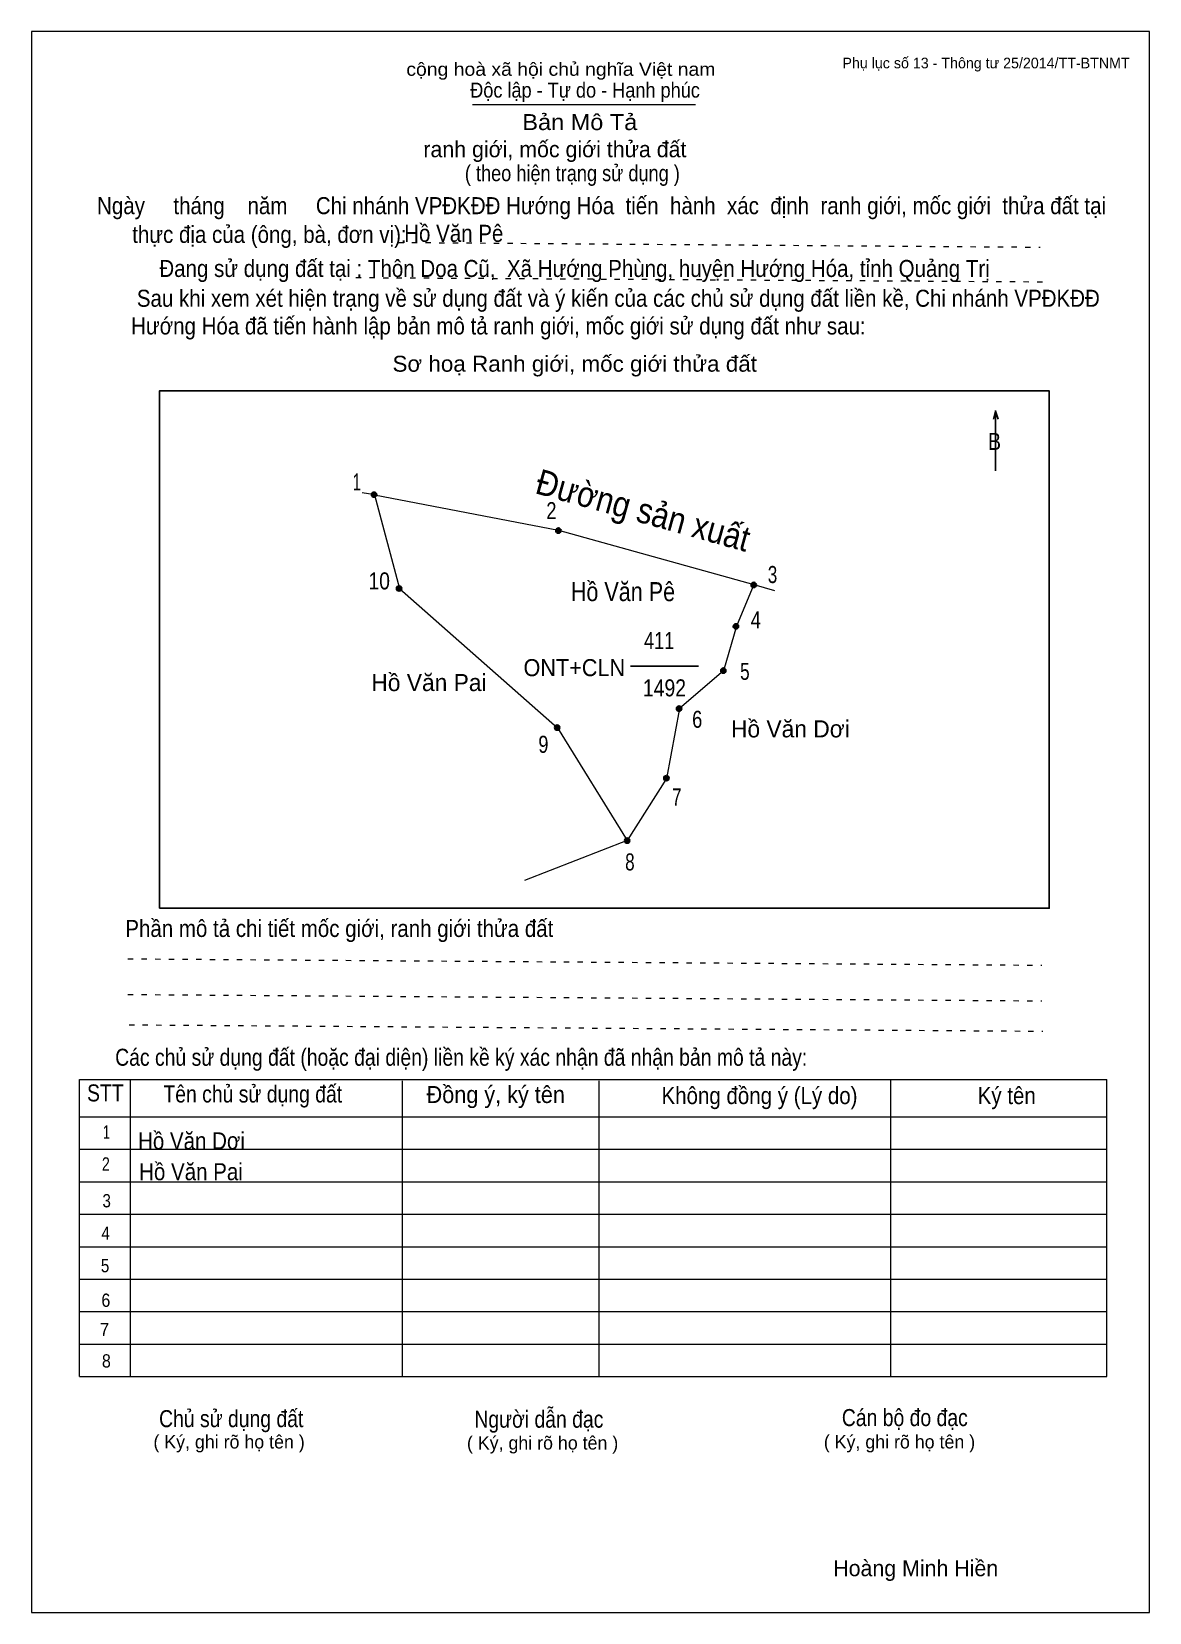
# Model space of a CAD drawing. Header units: centimetres. Extents: x 0 to 21, y 0 to 29.7.
import ezdxf
from ezdxf.enums import TextEntityAlignment as Align

# ---------------------------------------------------------------- set-up
doc = ezdxf.new("R2010")
doc.units = ezdxf.units.CM
doc.header["$LTSCALE"] = 0.13
doc.linetypes.add('DOTTED', pattern=[1.5, 0.3, -1.2])
for name, color, linetype, lineweight in [('1', 7, 'Continuous', 13), ('32', 7, 'Continuous', 25), ('33', 7, 'Continuous', 25), ('6', 7, 'Continuous', 13), ('62', 7, 'Continuous', 13)]:
    doc.layers.add(name, color=color, linetype=linetype, lineweight=lineweight)
for name, color, linetype in [('2', 7, 'Continuous'), ('34', 7, 'Continuous'), ('63', 7, 'Continuous')]:
    doc.layers.add(name, color=color, linetype=linetype)

msp = doc.modelspace()

# ---------------------------------------------------------------- hatches: boundary and pattern name
at = {"layer": '32'}
for points in [[(6.4839, 21, 1), (6.3839, 21, 1)], [(9.9478, 20.325, 1), (9.8478, 20.325, 1)], [(13.6173, 19.3043, 1), (13.5173, 19.3043, 1)], [(6.9533, 19.2378, 1), (6.8533, 19.2378, 1)], [(13.2834, 18.526, 1), (13.1834, 18.526, 1)], [(13.0457, 17.6941, 1), (12.9457, 17.6941, 1)], [(12.2139, 16.9812, 1), (12.1139, 16.9812, 1)], [(9.924, 16.6235, 1), (9.824, 16.6235, 1)], [(11.9762, 15.674, 1), (11.8762, 15.674, 1)], [(11.2383, 14.5, 1), (11.1383, 14.5, 1)]]:
    msp.add_hatch(color=256, dxfattribs=at).paths.add_polyline_path(points)

# ---------------------------------------------------------------- linework, layer by layer
at = {"layer": '1'}
msp.add_lwpolyline([(21, 0), (21, 29.7), (0, 29.7), (0, 0)], close=True, dxfattribs=at)
at = {"layer": '32'}
for centre in [(6.4339, 21), (9.8978, 20.325), (13.5673, 19.3043), (6.9033, 19.2378), (13.2334, 18.526), (12.9957, 17.6941), (12.1639, 16.9812), (9.874, 16.6235), (11.9262, 15.674), (11.1883, 14.5)]:
    msp.add_circle(centre, 0.05, dxfattribs=at)
at = {"layer": '33'}
msp.add_line((11.25, 17.78), (12.53, 17.78), dxfattribs=at)
at = {"layer": '6'}
for p, q in [((6.21, 21.04), (6.41, 21.01)), ((6.41, 21.01), (6.44, 21)), ((6.43, 21.02), (6.44, 21)), ((13.57, 19.31), (13.96, 19.2)), ((11.93, 15.67), (11.19, 14.5))]:
    msp.add_line(p, q, dxfattribs=at)
for points in [[(6.44, 21), (6.91, 19.24), (9.88, 16.62), (11.19, 14.5), (9.26, 13.75)], [(6.44, 21), (9.9, 20.33), (13.57, 19.31)], [(13.57, 19.31), (13.24, 18.53), (13, 17.69), (12.17, 16.98), (11.93, 15.67)]]:
    msp.add_lwpolyline(points, dxfattribs=at)
at = {"layer": '62'}
for p, q in [((8.28, 28.33), (12.47, 28.33)), ((0.9, 10.01), (20.2, 10.01)), ((0.9, 4.43), (0.9, 10.01)), ((1.86, 4.43), (1.86, 10.01)), ((6.97, 4.43), (6.97, 9.99)), ((10.66, 4.43), (10.66, 9.99)), ((16.14, 4.43), (16.14, 10.01)), ((20.2, 4.43), (20.2, 10.01)), ((0.9, 9.31), (20.2, 9.31)), ((0.9, 8.7), (20.2, 8.7)), ((0.9, 8.09), (20.2, 8.09)), ((0.9, 7.48), (20.2, 7.48)), ((0.9, 6.87), (20.2, 6.87)), ((0.9, 6.26), (20.2, 6.26)), ((0.9, 5.65), (20.2, 5.65)), ((0.9, 5.04), (20.2, 5.04)), ((0.9, 4.43), (20.2, 4.43))]:
    msp.add_line(p, q, dxfattribs=at)
at = {"layer": '62', "linetype": 'DOTTED'}
for p, q in [((6.89, 25.74), (18.95, 25.65)), ((6.09, 25.08), (19.04, 25)), ((1.81, 12.28), (18.98, 12.16)), ((1.81, 11.61), (18.98, 11.49)), ((1.83, 11.04), (19, 10.92))]:
    msp.add_line(p, q, dxfattribs=at)
at = {"layer": '62', "lineweight": 25}
for p, q in [((18.11, 22.58), (18.11, 21.45)), ((18.11, 22.57), (18.07, 22.42)), ((18.11, 22.57), (18.16, 22.42))]:
    msp.add_line(p, q, dxfattribs=at)
msp.add_lwpolyline([(2.4, 13.23), (19.12, 13.23), (19.12, 22.95), (2.4, 22.95)], close=True, dxfattribs=at)

# ---------------------------------------------------------------- texts
at = {"layer": '2', "width": 0.9}
msp.add_text('Đường sản xuất', height=0.4753, rotation=344.452, dxfattribs=at).set_placement((11.4263, 20.4785), align=Align.CENTER)
at = {"layer": '2', "width": 0.85}
msp.add_text('Hồ Văn Pê', height=0.3565, dxfattribs=at).set_placement((11.11, 19), align=Align.CENTER)
at = {"layer": '32'}
for s, width, p in [('1', 0.65, (6.11, 21.08)), ('2', 0.8, (9.765, 20.54)), ('3', 0.75, (13.92, 19.34)), ('10', 0.85, (6.53, 19.22)), ('4', 0.8, (13.605, 18.49)), ('5', 0.75, (13.4, 17.52)), ('6', 0.8, (12.505, 16.62)), ('9', 0.8, (9.615, 16.15)), ('7', 0.75, (12.12, 15.16)), ('8', 0.75, (11.24, 13.94))]:
    msp.add_text(s, height=0.32, dxfattribs=dict(at, width=width)).set_placement(p, align=Align.CENTER)
at = {"layer": '33'}
for s, width, p in [('411', 0.8, (11.79, 18.1)), ('1492', 0.85, (11.89, 17.21))]:
    msp.add_text(s, height=0.32, dxfattribs=dict(at, width=width)).set_placement(p, align=Align.CENTER)
at = {"layer": '33', "width": 0.95}
msp.add_text('ONT+CLN', height=0.32, dxfattribs=at).set_placement((11.15, 17.59), align=Align.RIGHT)
at = {"layer": '33'}
for s, p in [('Hồ Văn Pai', (7.465, 17.31)), ('Hồ Văn Dơi', (14.255, 16.44))]:
    msp.add_text(s, height=0.32, dxfattribs=at).set_placement(p, align=Align.CENTER)
at = {"layer": '34', "width": 0.9}
for s, p in [('Hồ Văn Pê', (7, 25.75)), ('Hồ Văn Dơi', (2, 8.7)), ('Hồ Văn Pai', (2.02, 8.12))]:
    msp.add_text(s, height=0.32, dxfattribs=at).set_placement(p)
at = {"layer": '62'}
for s, height, width, p in [('cộng hoà xã hội chủ nghĩa Việt nam', 0.2474, 1.1, (7.04, 28.87)), ('Độc lập - Tự do - Hạnh phúc', 0.2828, 0.9, (8.24, 28.46)), ('Bản Mô Tả', 0.3, 1.1, (9.22, 27.85)), ('( theo hiện trạng sử dụng )', 0.3, 0.85, (8.14, 26.89)), ('Ngày     tháng    năm     Chi nhánh VPĐKĐĐ Hướng Hóa  tiến  hành  xác  định  ranh giới, mốc giới  thửa đất tại ', 0.32, 0.9, (1.23, 26.27)), ('thực địa của (ông, bà, đơn vị): ', 0.32, 0.9, (1.89, 25.73)), ('Đang sử dụng đất tại : Thôn Doa Cũ,  Xã Hướng Phùng, huyện Hướng Hóa, tỉnh Quảng Trị', 0.32, 0.9, (2.4, 25.09)), (' Sau khi xem xét hiện trạng về sử dụng đất và ý kiến của các chủ sử dụng đất liền kề, Chi nhánh VPĐKĐĐ ', 0.32, 0.9, (1.87, 24.53)), ('Hướng Hóa đã tiến hành lập bản mô tả ranh giới, mốc giới sử dụng đất như sau:', 0.32, 0.9, (1.87, 24.01)), ('Sơ hoạ Ranh giới, mốc giới thửa đất', 0.3, 1.05, (6.78, 23.31)), ('B', 0.32, 0.85, (17.97, 21.84)), ('Phần mô tả chi tiết mốc giới, ranh giới thửa đất ', 0.32, 0.9, (1.76, 12.69)), ('Các chủ sử dụng đất (hoặc đại diện) liền kề ký xác nhận đã nhận bản mô tả này:', 0.32, 0.85, (1.57, 10.27))]:
    msp.add_text(s, height=height, dxfattribs=dict(at, width=width)).set_placement(p)
msp.add_text('ranh giới, mốc giới thửa đất', height=0.3, dxfattribs=at).set_placement((7.36, 27.34))
for s, height, width, p in [('STT', 0.32, 0.85, (1.385, 9.6)), ('Tên chủ sử dụng đất', 0.32, 0.85, (4.155, 9.58)), ('Đồng ý, ký tên', 0.32, 0.95, (8.72, 9.57)), ('Không đồng ý (Lý do)', 0.32, 0.9, (13.675, 9.55)), ('Ký tên', 0.32, 0.9, (18.32, 9.55)), ('1', 0.25, 0.7, (1.405, 8.9)), ('2', 0.25, 0.8, (1.395, 8.3)), ('3', 0.25, 0.85, (1.41, 7.61)), ('4', 0.25, 0.85, (1.39, 7)), ('5', 0.25, 0.85, (1.38, 6.39)), ('6', 0.25, 0.9, (1.395, 5.74)), ('7', 0.25, 0.95, (1.37, 5.19)), ('8', 0.25, 0.9, (1.405, 4.6)), ('Người dẫn đạc', 0.32, 0.85, (9.53, 3.47)), ('Chủ sử dụng đất', 0.32, 0.85, (3.75, 3.48)), ('Cán bộ đo đạc', 0.32, 0.85, (16.405, 3.5))]:
    msp.add_text(s, height=height, dxfattribs=dict(at, width=width)).set_placement(p, align=Align.CENTER)
for p in [(3.71, 3.08), (9.6, 3.06), (16.305, 3.08)]:
    msp.add_text('( Ký, ghi rõ họ tên )', height=0.25, dxfattribs=at).set_placement(p, align=Align.CENTER)
at = {"layer": '63'}
msp.add_text('Phụ lục số 13 - Thông tư 25/2014/TT-BTNMT', height=0.2, dxfattribs=at).set_placement((20.63, 29.01), align=Align.RIGHT)
for s, height, p in [('D', 0.00114, (11.1906, 14.5)), ('D', 0.00114, (11.1906, 14.5)), ('D', 0.00114, (11.2006, 14.52)), ('Hoàng Minh Hiền', 0.3, (16.61, 0.68))]:
    msp.add_text(s, height=height, dxfattribs=at).set_placement(p, align=Align.CENTER)

doc.saveas('drawing.dxf')
